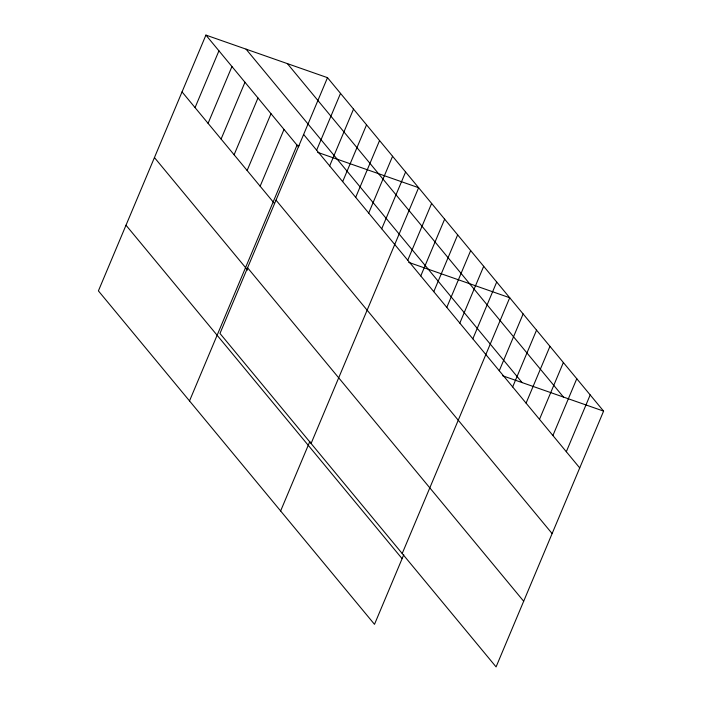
<?xml version="1.0" encoding="UTF-8"?>
<svg xmlns="http://www.w3.org/2000/svg" width="702" height="702" viewBox="0 0 702 702"><rect width="100%" height="100%" fill="white"/><g stroke="black" fill="none" stroke-linecap="round" stroke-linejoin="round"><path stroke-width="1.05" d="M327.501 77.668L219.98 333.45L496.077 666.9L603.597 411.118L327.501 77.668L205.923 35.1L98.403 290.882L374.499 624.332L403.773 554.685M195.059 107.617L218.936 50.816M208.082 123.341L231.95 66.541M221.095 139.057L244.972 82.257M234.108 154.773L257.985 97.982M247.13 170.498L270.998 113.698M260.144 186.214L284.02 129.422M189.514 400.921L297.034 145.138L299.096 145.858M316.637 150.184L340.514 93.392M329.659 165.909L353.527 109.108M342.673 181.625L366.549 124.824M355.686 197.35L379.563 140.549M368.708 213.066L392.576 156.265M381.721 228.782L405.598 171.99M280.625 510.959L309.907 441.312M311.091 443.488L418.611 187.706L317.611 152.343M407.757 260.223L431.625 203.431M420.77 275.947L444.647 219.147M433.783 291.663L457.66 234.872M446.797 307.388L470.673 250.588M459.819 323.104L483.696 266.304M472.832 338.82L496.709 282.028M402.202 553.527L509.722 297.745L408.722 262.381M499.262 370.744L523.13 313.943M512.671 386.934L536.547 330.142M526.079 403.132L549.956 346.34M539.487 419.331L563.364 362.53M552.904 435.53L576.781 378.729M566.312 451.719L590.189 394.928M502.597 375.754L603.597 411.118M287.381 63.619L563.478 397.078M246.042 49.149L522.139 382.599M303.624 134.468L579.72 467.918M205.923 35.1L298.403 146.797M276.018 200.131L552.123 533.581M182.046 91.901L274.526 203.589M247.587 267.787L523.683 601.237M154.44 157.564L247.613 270.086M126.009 225.219L402.106 558.669"/></g></svg>
